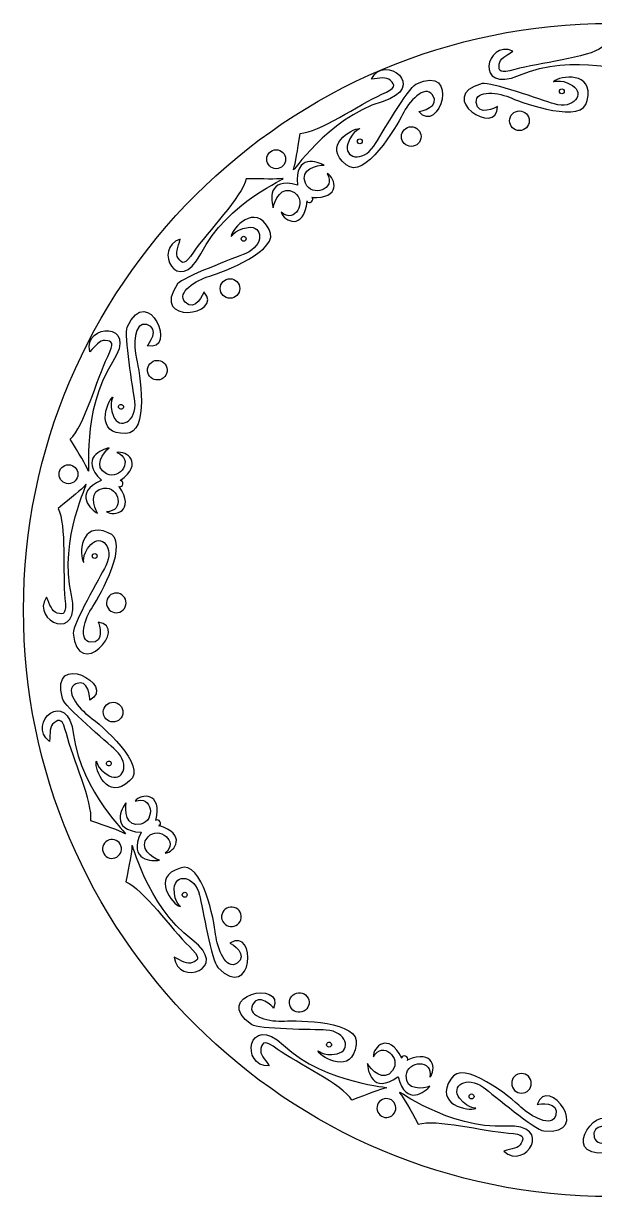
# Model space of a CAD drawing. Header units: centimetres. Extents: x -10.9 to 10.9, y -10.9 to 10.9.
# Drawn here: x -10.87 to -0.3, y -10.87 to 10.87 of the extents above; entities that cross this region are included whole.
import ezdxf

# ---------------------------------------------------------------- set-up
doc = ezdxf.new("R2010")
doc.units = ezdxf.units.CM
doc.header["$MEASUREMENT"] = 0
doc.layers.add('Camada 1', color=7, linetype='Continuous')

msp = doc.modelspace()

# ---------------------------------------------------------------- linework, layer by layer
at = {"layer": 'Camada 1'}
for centre, major_axis in [((-0.00001, 0.00001), (0, 10.87398)), ((-0.90108, 9.61508), (0, 0.04551)), ((-1.68708, 9.07064), (0, 0.182)), ((-3.69161, 8.77632), (0, 0.182)), ((-4.64369, 8.68816), (0, 0.04551)), ((-6.19298, 8.35701), (0, 0.17513)), ((-6.79557, 6.88251), (0, 0.04551)), ((-7.04772, 5.96023), (0, 0.18198)), ((-10.04074, 2.51721), (0, 0.17513)), ((-9.55457, 1.00035), (0, 0.04551)), ((-7.88708, -5.27909), (0, 0.04551)), ((-2.57335, -9.01759), (0, 0.04551))]:
    msp.add_ellipse(centre, major_axis=major_axis, ratio=1, dxfattribs=at)
for points, knots in [([(0.37514, 10.00648), (0.46989, 9.94922), (-0.701, 10.33538), (-1.68858, 9.91417), (-1.68858, 9.91417), (-2.53107, 9.55484), (-2.30821, 10.58066), (-1.80748, 10.3628), (-1.80748, 10.3628), (-1.93385, 10.27324), (-2.05079, 10.22363), (-2.06193, 10.11637), (-2.06193, 10.11637), (-2.07558, 9.98564), (-2.05137, 9.94185), (-1.77488, 10.02035), (-1.77488, 10.02035), (-1.33242, 10.14592), (-0.41516, 10.22844), (-0.14997, 10.4377), (-0.14997, 10.4377), (0.09971, 10.22253), (0.26171, 10.07495), (0.37514, 10.00648)], [0, 0, 0, 0, 0.14285714, 0.14285714, 0.14285714, 0.14285714, 0.28571429, 0.28571429, 0.28571429, 0.28571429, 0.42857143, 0.42857143, 0.42857143, 0.42857143, 0.57142857, 0.57142857, 0.57142857, 0.57142857, 0.71428571, 0.71428571, 0.71428571, 0.71428571, 1, 1, 1, 1]), ([(-5.87289, 8.16765), (-5.90871, 8.0629), (-5.25996, 9.11137), (-4.23266, 9.42347), (-4.23266, 9.42347), (-3.35636, 9.68972), (-4.18641, 10.33234), (-4.42996, 9.84358), (-4.42996, 9.84358), (-4.27558, 9.8562), (-4.15413, 9.89332), (-4.07664, 9.81834), (-4.07664, 9.81834), (-3.98218, 9.72695), (-3.97255, 9.67787), (-4.23481, 9.56027), (-4.23481, 9.56027), (-4.65447, 9.37207), (-5.41014, 8.84566), (-5.7478, 8.8355), (-5.7478, 8.8355), (-5.80079, 8.5102), (-5.83005, 8.29298), (-5.87289, 8.16765)], [0, 0, 0, 0, 0.14285714, 0.14285714, 0.14285714, 0.14285714, 0.28571429, 0.28571429, 0.28571429, 0.28571429, 0.42857143, 0.42857143, 0.42857143, 0.42857143, 0.57142857, 0.57142857, 0.57142857, 0.57142857, 0.71428571, 0.71428571, 0.71428571, 0.71428571, 1, 1, 1, 1]), ([(-4.64983, 8.92539), (-4.79355, 8.93267), (-5.34994, 8.59657), (-4.89354, 8.25449), (-4.89354, 8.25449), (-4.56255, 7.95517), (-3.95734, 8.97008), (-3.85296, 9.18553), (-3.85296, 9.18553), (-3.74101, 9.41672), (-3.44095, 9.7537), (-3.29691, 9.54896), (-3.29691, 9.54896), (-3.14401, 9.3316), (-3.513, 9.24114), (-3.54938, 9.24292), (-3.54938, 9.24292), (-3.18129, 8.77773), (-2.75537, 10.14631), (-3.60579, 9.74692), (-3.60579, 9.74692), (-3.7457, 9.6812), (-4.25402, 8.80064), (-4.38382, 8.60209), (-4.38382, 8.60209), (-4.59131, 8.28462), (-4.95114, 8.37587), (-4.86452, 8.64479), (-4.86452, 8.64479), (-4.77802, 8.91369), (-4.60442, 8.92306), (-4.64983, 8.92539)], [0, 0, 0, 0, 0.11111111, 0.11111111, 0.11111111, 0.11111111, 0.22222222, 0.22222222, 0.22222222, 0.22222222, 0.33333333, 0.33333333, 0.33333333, 0.33333333, 0.44444444, 0.44444444, 0.44444444, 0.44444444, 0.55555556, 0.55555556, 0.55555556, 0.55555556, 0.66666667, 0.66666667, 0.66666667, 0.66666667, 0.77777778, 0.77777778, 0.77777778, 0.77777778, 1, 1, 1, 1]), ([(-1.04882, 9.80076), (-0.94346, 9.89871), (-0.30116, 9.99888), (-0.43086, 9.44349), (-0.43086, 9.44349), (-0.49203, 9.0014), (-1.60799, 9.38989), (-1.82648, 9.48783), (-1.82648, 9.48783), (-2.06085, 9.59295), (-2.50731, 9.65825), (-2.48603, 9.4088), (-2.48603, 9.4088), (-2.46349, 9.14403), (-2.1226, 9.31191), (-2.09593, 9.33665), (-2.09593, 9.33665), (-2.07886, 8.74369), (-3.28486, 9.51829), (-2.37673, 9.75898), (-2.37673, 9.75898), (-2.22724, 9.79856), (-1.27188, 9.45079), (-1.04476, 9.38208), (-1.04476, 9.38208), (-0.68175, 9.2723), (-0.46477, 9.57345), (-0.70398, 9.72382), (-0.70398, 9.72382), (-0.94315, 9.87421), (-1.08213, 9.76978), (-1.04882, 9.80076)], [0, 0, 0, 0, 0.11111111, 0.11111111, 0.11111111, 0.11111111, 0.22222222, 0.22222222, 0.22222222, 0.22222222, 0.33333333, 0.33333333, 0.33333333, 0.33333333, 0.44444444, 0.44444444, 0.44444444, 0.44444444, 0.55555556, 0.55555556, 0.55555556, 0.55555556, 0.66666667, 0.66666667, 0.66666667, 0.66666667, 0.77777778, 0.77777778, 0.77777778, 0.77777778, 1, 1, 1, 1]), ([(-5.52438, 7.65044), (-5.50893, 7.62409), (-5.51422, 7.58967), (-5.5384, 7.56937), (-5.5384, 7.56937), (-5.56539, 7.54675), (-5.60552, 7.55027), (-5.62815, 7.57723), (-5.62815, 7.57723), (-5.62815, 7.57723), (-5.61778, 7.57974), (-5.61778, 7.57974), (-5.61778, 7.57974), (-5.67721, 7.02777), (-6.04977, 7.20247), (-6.10178, 7.37403), (-6.10178, 7.37403), (-5.8364, 7.14847), (-5.61778, 7.57974), (-5.85484, 7.73759), (-5.85484, 7.73759), (-6.09193, 7.89547), (-6.23177, 7.58276), (-6.24746, 7.45628), (-6.24746, 7.45628), (-6.28818, 7.57132), (-6.36748, 8.03971), (-5.80082, 7.8776), (-5.80082, 7.8776), (-5.80082, 7.8776), (-5.79643, 7.88128), (-5.79643, 7.88128), (-5.79643, 7.88128), (-5.85768, 8.46749), (-5.41016, 8.30811), (-5.30391, 8.24802), (-5.30391, 8.24802), (-5.4312, 8.2545), (-5.76341, 8.17113), (-5.64911, 7.9102), (-5.64911, 7.9102), (-5.53492, 7.64929), (-5.07213, 7.78971), (-5.24819, 8.09028), (-5.24819, 8.09028), (-5.0883, 8.00926), (-4.98093, 7.61205), (-5.53489, 7.6493), (-5.53489, 7.6493), (-5.53489, 7.6493), (-5.52438, 7.65044), (-5.52438, 7.65044)], [0, 0, 0, 0, 0.07142857, 0.07142857, 0.07142857, 0.07142857, 0.14285714, 0.14285714, 0.14285714, 0.14285714, 0.21428571, 0.21428571, 0.21428571, 0.21428571, 0.28571429, 0.28571429, 0.28571429, 0.28571429, 0.35714286, 0.35714286, 0.35714286, 0.35714286, 0.42857143, 0.42857143, 0.42857143, 0.42857143, 0.5, 0.5, 0.5, 0.5, 0.57142857, 0.57142857, 0.57142857, 0.57142857, 0.64285714, 0.64285714, 0.64285714, 0.64285714, 0.71428571, 0.71428571, 0.71428571, 0.71428571, 0.78571429, 0.78571429, 0.78571429, 0.78571429, 0.85714286, 0.85714286, 0.85714286, 0.85714286, 1, 1, 1, 1]), ([(-6.0695, 8.00268), (-5.96015, 8.01972), (-7.10532, 7.56292), (-7.59109, 6.60542), (-7.59109, 6.60542), (-8.00553, 5.78857), (-8.49419, 6.71766), (-7.97056, 6.87262), (-7.97056, 6.87262), (-8.00977, 6.72279), (-8.06748, 6.6096), (-8.00707, 6.52033), (-8.00707, 6.52033), (-7.93349, 6.4114), (-7.88676, 6.39341), (-7.72542, 6.63127), (-7.72542, 6.63127), (-7.46721, 7.01182), (-6.81756, 7.66468), (-6.74892, 7.99546), (-6.74892, 7.99546), (-6.41941, 7.99114), (-6.20042, 7.9822), (-6.0695, 8.00268)], [0, 0, 0, 0, 0.14285714, 0.14285714, 0.14285714, 0.14285714, 0.28571429, 0.28571429, 0.28571429, 0.28571429, 0.42857143, 0.42857143, 0.42857143, 0.42857143, 0.57142857, 0.57142857, 0.57142857, 0.57142857, 0.71428571, 0.71428571, 0.71428571, 0.71428571, 1, 1, 1, 1]), ([(-7.02811, 6.92977), (-7.01036, 7.07254), (-6.58271, 7.56212), (-6.32506, 7.05328), (-6.32506, 7.05328), (-6.08776, 6.67532), (-7.19239, 6.25553), (-7.42268, 6.19016), (-7.42268, 6.19016), (-7.66977, 6.12007), (-8.05379, 5.88308), (-7.87713, 5.70568), (-7.87713, 5.70568), (-7.68967, 5.51732), (-7.53648, 5.86507), (-7.5319, 5.90115), (-7.5319, 5.90115), (-7.1377, 5.45789), (-8.55944, 5.27607), (-8.01847, 6.04418), (-8.01847, 6.04418), (-7.92941, 6.17062), (-6.97403, 6.51826), (-6.7559, 6.61166), (-6.7559, 6.61166), (-6.40723, 6.76089), (-6.43456, 7.13106), (-6.71449, 7.09251), (-6.71449, 7.09251), (-6.99438, 7.05394), (-7.03367, 6.88466), (-7.02811, 6.92977)], [0, 0, 0, 0, 0.11111111, 0.11111111, 0.11111111, 0.11111111, 0.22222222, 0.22222222, 0.22222222, 0.22222222, 0.33333333, 0.33333333, 0.33333333, 0.33333333, 0.44444444, 0.44444444, 0.44444444, 0.44444444, 0.55555556, 0.55555556, 0.55555556, 0.55555556, 0.66666667, 0.66666667, 0.66666667, 0.66666667, 0.77777778, 0.77777778, 0.77777778, 0.77777778, 1, 1, 1, 1]), ([(-9.22392, 3.9445), (-9.33872, 3.85769), (-9.54893, 3.24261), (-8.97939, 3.27391), (-8.97939, 3.27391), (-8.53341, 3.25737), (-8.72216, 4.42384), (-8.78071, 4.65596), (-8.78071, 4.65596), (-8.84355, 4.90507), (-8.83032, 5.35602), (-8.58836, 5.29181), (-8.58836, 5.29181), (-8.3315, 5.22357), (-8.55603, 4.91705), (-8.58505, 4.89507), (-8.58505, 4.89507), (-8.00408, 4.77529), (-8.55748, 6.09744), (-8.95219, 5.24485), (-8.95219, 5.24485), (-9.01717, 5.10462), (-8.84054, 4.10328), (-8.81233, 3.86777), (-8.81233, 3.86777), (-8.76724, 3.49121), (-9.10157, 3.32982), (-9.20804, 3.59154), (-9.20804, 3.59154), (-9.31459, 3.85317), (-9.18764, 3.97194), (-9.22392, 3.9445)], [0, 0, 0, 0, 0.11111111, 0.11111111, 0.11111111, 0.11111111, 0.22222222, 0.22222222, 0.22222222, 0.22222222, 0.33333333, 0.33333333, 0.33333333, 0.33333333, 0.44444444, 0.44444444, 0.44444444, 0.44444444, 0.55555556, 0.55555556, 0.55555556, 0.55555556, 0.66666667, 0.66666667, 0.66666667, 0.66666667, 0.77777778, 0.77777778, 0.77777778, 0.77777778, 1, 1, 1, 1]), ([(-9.67379, 2.57788), (-9.63392, 2.47464), (-9.81087, 3.69479), (-9.22453, 4.59422), (-9.22453, 4.59422), (-8.72441, 5.36146), (-9.77333, 5.32018), (-9.64569, 4.78924), (-9.64569, 4.78924), (-9.53554, 4.89814), (-9.46638, 5.00461), (-9.3588, 4.99702), (-9.3588, 4.99702), (-9.22773, 4.98771), (-9.18881, 4.9563), (-9.31409, 4.69764), (-9.31409, 4.69764), (-9.51459, 4.28373), (-9.7551, 3.39473), (-10.00727, 3.16991), (-10.00727, 3.16991), (-9.83878, 2.88664), (-9.72155, 2.70146), (-9.67379, 2.57788)], [0, 0, 0, 0, 0.14285714, 0.14285714, 0.14285714, 0.14285714, 0.28571429, 0.28571429, 0.28571429, 0.28571429, 0.42857143, 0.42857143, 0.42857143, 0.42857143, 0.57142857, 0.57142857, 0.57142857, 0.57142857, 0.71428571, 0.71428571, 0.71428571, 0.71428571, 1, 1, 1, 1]), ([(-8.50383, 4.59143), (-8.58408, 4.53087), (-8.59993, 4.41667), (-8.53931, 4.33648), (-8.53931, 4.33648), (-8.47867, 4.25628), (-8.36458, 4.24046), (-8.28436, 4.30108), (-8.28436, 4.30108), (-8.20416, 4.3617), (-8.18829, 4.47584), (-8.24888, 4.55603), (-8.24888, 4.55603), (-8.30952, 4.63623), (-8.42363, 4.65208), (-8.50383, 4.59143)], [0, 0, 0, 0, 0.2, 0.2, 0.2, 0.2, 0.4, 0.4, 0.4, 0.4, 0.6, 0.6, 0.6, 0.6, 1, 1, 1, 1]), ([(-9.09422, 3.80305), (-9.1143, 3.78792), (-9.11824, 3.75931), (-9.10306, 3.73934), (-9.10306, 3.73934), (-9.08793, 3.71921), (-9.05932, 3.71532), (-9.03935, 3.73045), (-9.03935, 3.73045), (-9.01927, 3.74558), (-9.01527, 3.77413), (-9.03046, 3.79421), (-9.03046, 3.79421), (-9.04559, 3.81427), (-9.07414, 3.81824), (-9.09422, 3.80305)], [0, 0, 0, 0, 0.2, 0.2, 0.2, 0.2, 0.4, 0.4, 0.4, 0.4, 0.6, 0.6, 0.6, 0.6, 1, 1, 1, 1]), ([(-9.07438, 2.40568), (-9.04559, 2.39544), (-9.02752, 2.36562), (-9.03297, 2.33456), (-9.03297, 2.33456), (-9.03908, 2.29987), (-9.07213, 2.27675), (-9.10679, 2.28291), (-9.10679, 2.28291), (-9.10679, 2.28291), (-9.10047, 2.29148), (-9.10047, 2.29148), (-9.10047, 2.29148), (-8.79122, 1.83047), (-9.18887, 1.7248), (-9.33904, 1.8228), (-9.33904, 1.8228), (-8.99074, 1.82058), (-9.10047, 2.29148), (-9.38357, 2.26005), (-9.38357, 2.26005), (-9.6667, 2.22856), (-9.5728, 1.89913), (-9.50351, 1.79216), (-9.50351, 1.79216), (-9.60863, 1.8541), (-9.97047, 2.16197), (-9.43215, 2.40202), (-9.43215, 2.40202), (-9.43215, 2.40202), (-9.43117, 2.40766), (-9.43117, 2.40766), (-9.43117, 2.40766), (-9.85485, 2.81731), (-9.40966, 2.98292), (-9.28956, 3.00517), (-9.28956, 3.00517), (-9.39124, 2.92833), (-9.59216, 2.65092), (-9.33689, 2.5245), (-9.33689, 2.5245), (-9.0817, 2.398), (-8.81743, 2.80305), (-9.14552, 2.92011), (-9.14552, 2.92011), (-8.97095, 2.96088), (-8.63339, 2.72556), (-9.0817, 2.39801), (-9.0817, 2.39801), (-9.0817, 2.39801), (-9.07438, 2.40568), (-9.07438, 2.40568)], [0, 0, 0, 0, 0.07142857, 0.07142857, 0.07142857, 0.07142857, 0.14285714, 0.14285714, 0.14285714, 0.14285714, 0.21428571, 0.21428571, 0.21428571, 0.21428571, 0.28571429, 0.28571429, 0.28571429, 0.28571429, 0.35714286, 0.35714286, 0.35714286, 0.35714286, 0.42857143, 0.42857143, 0.42857143, 0.42857143, 0.5, 0.5, 0.5, 0.5, 0.57142857, 0.57142857, 0.57142857, 0.57142857, 0.64285714, 0.64285714, 0.64285714, 0.64285714, 0.71428571, 0.71428571, 0.71428571, 0.71428571, 0.78571429, 0.78571429, 0.78571429, 0.78571429, 0.85714286, 0.85714286, 0.85714286, 0.85714286, 1, 1, 1, 1]), ([(-9.71837, 2.32515), (-9.64558, 2.40852), (-10.22923, 1.32248), (-9.98586, 0.27677), (-9.98586, 0.27677), (-9.77827, -0.61543), (-10.74984, -0.21776), (-10.4483, 0.23756), (-10.4483, 0.23756), (-10.38202, 0.09757), (-10.35347, -0.02626), (-10.24981, -0.05586), (-10.24981, -0.05586), (-10.12342, -0.092), (-10.07608, -0.0757), (-10.10537, 0.21018), (-10.10537, 0.21018), (-10.1522, 0.66772), (-10.07423, 1.5854), (-10.2342, 1.88293), (-10.2342, 1.88293), (-9.97901, 2.09136), (-9.80552, 2.22527), (-9.71837, 2.32515)], [0, 0, 0, 0, 0.14285714, 0.14285714, 0.14285714, 0.14285714, 0.28571429, 0.28571429, 0.28571429, 0.28571429, 0.42857143, 0.42857143, 0.42857143, 0.42857143, 0.57142857, 0.57142857, 0.57142857, 0.57142857, 0.71428571, 0.71428571, 0.71428571, 0.71428571, 1, 1, 1, 1]), ([(-9.76303, 0.88708), (-9.84124, 1.00784), (-9.82833, 1.65776), (-9.30387, 1.4336), (-9.30387, 1.4336), (-8.87916, 1.29663), (-9.45548, 0.26501), (-9.58988, 0.06689), (-9.58988, 0.06689), (-9.73408, -0.14565), (-9.87595, -0.57398), (-9.62658, -0.59631), (-9.62658, -0.59631), (-9.36189, -0.62015), (-9.46809, -0.25529), (-9.48778, -0.22473), (-9.48778, -0.22473), (-8.90088, -0.3109), (-9.87309, -1.36408), (-9.95247, -0.4279), (-9.95247, -0.4279), (-9.96551, -0.27383), (-9.45709, 0.60662), (-9.35001, 0.81837), (-9.35001, 0.81837), (-9.17885, 1.15683), (-9.43775, 1.42284), (-9.6274, 1.21334), (-9.6274, 1.21334), (-9.81706, 1.0039), (-9.73835, 0.84888), (-9.76303, 0.88708)], [0, 0, 0, 0, 0.11111111, 0.11111111, 0.11111111, 0.11111111, 0.22222222, 0.22222222, 0.22222222, 0.22222222, 0.33333333, 0.33333333, 0.33333333, 0.33333333, 0.44444444, 0.44444444, 0.44444444, 0.44444444, 0.55555556, 0.55555556, 0.55555556, 0.55555556, 0.66666667, 0.66666667, 0.66666667, 0.66666667, 0.77777778, 0.77777778, 0.77777778, 0.77777778, 1, 1, 1, 1]), ([(-9.30766, 0.0329), (-9.3623, 0.1172), (-9.33817, 0.22991), (-9.25376, 0.28449), (-9.25376, 0.28449), (-9.16933, 0.33918), (-9.0567, 0.31505), (-9.00206, 0.23065), (-9.00206, 0.23065), (-8.94748, 0.14625), (-8.9715, 0.03354), (-9.05596, -0.02113), (-9.05596, -0.02113), (-9.14039, -0.07574), (-9.25305, -0.05153), (-9.30766, 0.0329)], [0, 0, 0, 0, 0.2, 0.2, 0.2, 0.2, 0.4, 0.4, 0.4, 0.4, 0.6, 0.6, 0.6, 0.6, 1, 1, 1, 1]), ([(-9.52626, -2.81126), (-9.55841, -2.95154), (-9.32407, -3.55786), (-8.90793, -3.16776), (-8.90793, -3.16776), (-8.55564, -2.89373), (-9.45003, -2.12149), (-9.64411, -1.98129), (-9.64411, -1.98129), (-9.85236, -1.83085), (-10.13208, -1.47689), (-9.90544, -1.37061), (-9.90544, -1.37061), (-9.66483, -1.25779), (-9.63982, -1.63691), (-9.64792, -1.67242), (-9.64792, -1.67242), (-9.12587, -1.39074), (-10.39965, -0.73355), (-10.15399, -1.64046), (-10.15399, -1.64046), (-10.11361, -1.78961), (-9.33468, -2.44315), (-9.16167, -2.60542), (-9.16167, -2.60542), (-8.8851, -2.86495), (-9.03745, -3.20346), (-9.28724, -3.07143), (-9.28724, -3.07143), (-9.537, -2.93953), (-9.5161, -2.76695), (-9.52626, -2.81126)], [0, 0, 0, 0, 0.11111111, 0.11111111, 0.11111111, 0.11111111, 0.22222222, 0.22222222, 0.22222222, 0.22222222, 0.33333333, 0.33333333, 0.33333333, 0.33333333, 0.44444444, 0.44444444, 0.44444444, 0.44444444, 0.55555556, 0.55555556, 0.55555556, 0.55555556, 0.66666667, 0.66666667, 0.66666667, 0.66666667, 0.77777778, 0.77777778, 0.77777778, 0.77777778, 1, 1, 1, 1]), ([(-8.99246, -4.1473), (-8.89554, -4.20077), (-9.81539, -3.37974), (-9.94438, -2.31392), (-9.94438, -2.31392), (-10.05442, -1.40468), (-10.83145, -2.11056), (-10.39237, -2.43521), (-10.39237, -2.43521), (-10.37798, -2.28106), (-10.39345, -2.15502), (-10.30612, -2.09167), (-10.30612, -2.09167), (-10.19973, -2.01454), (-10.14975, -2.01362), (-10.07942, -2.29222), (-10.07942, -2.29222), (-9.967, -2.73823), (-9.57981, -3.57381), (-9.62844, -3.90808), (-9.62844, -3.90808), (-9.31726, -4.01684), (-9.10843, -4.08333), (-8.99246, -4.1473)], [0, 0, 0, 0, 0.14285714, 0.14285714, 0.14285714, 0.14285714, 0.28571429, 0.28571429, 0.28571429, 0.28571429, 0.42857143, 0.42857143, 0.42857143, 0.42857143, 0.57142857, 0.57142857, 0.57142857, 0.57142857, 0.71428571, 0.71428571, 0.71428571, 0.71428571, 1, 1, 1, 1]), ([(-9.39047, -1.85276), (-9.41301, -1.95076), (-9.35173, -2.04847), (-9.25376, -2.07091), (-9.25376, -2.07091), (-9.15576, -2.09337), (-9.05815, -2.03217), (-9.03569, -1.93417), (-9.03569, -1.93417), (-9.0132, -1.83617), (-9.0744, -1.73854), (-9.1724, -1.71602), (-9.1724, -1.71602), (-9.2704, -1.69356), (-9.36804, -1.75478), (-9.39047, -1.85276)], [0, 0, 0, 0, 0.2, 0.2, 0.2, 0.2, 0.4, 0.4, 0.4, 0.4, 0.6, 0.6, 0.6, 0.6, 1, 1, 1, 1]), ([(-9.336, -2.83624), (-9.34164, -2.86074), (-9.32626, -2.88516), (-9.30182, -2.89074), (-9.30182, -2.89074), (-9.27727, -2.89643), (-9.25287, -2.88106), (-9.24726, -2.85656), (-9.24726, -2.85656), (-9.24162, -2.83206), (-9.25692, -2.80764), (-9.28144, -2.80206), (-9.28144, -2.80206), (-9.30594, -2.79637), (-9.33036, -2.81163), (-9.336, -2.83624)], [0, 0, 0, 0, 0.2, 0.2, 0.2, 0.2, 0.4, 0.4, 0.4, 0.4, 0.6, 0.6, 0.6, 0.6, 1, 1, 1, 1]), ([(-8.42255, -3.89386), (-8.39395, -3.88325), (-8.36093, -3.89442), (-8.34516, -3.9218), (-8.34516, -3.9218), (-8.32751, -3.95225), (-8.33799, -3.9912), (-8.3685, -4.00882), (-8.3685, -4.00882), (-8.3685, -4.00882), (-8.36914, -3.99821), (-8.36914, -3.99821), (-8.36914, -3.99821), (-7.83595, -4.15254), (-8.07265, -4.48912), (-8.25066, -4.51052), (-8.25066, -4.51052), (-7.98237, -4.28838), (-8.36914, -3.99821), (-8.56578, -4.20416), (-8.56578, -4.20416), (-8.76247, -4.4103), (-8.47878, -4.60228), (-8.35694, -4.63972), (-8.35694, -4.63972), (-8.47725, -4.65985), (-8.95236, -4.6566), (-8.69428, -4.12664), (-8.69428, -4.12664), (-8.69428, -4.12664), (-8.69711, -4.12169), (-8.69711, -4.12169), (-8.69711, -4.12169), (-9.28501, -4.08026), (-9.05043, -3.66722), (-8.97273, -3.57294), (-8.97273, -3.57294), (-9.00123, -3.69719), (-8.97683, -4.03887), (-8.70002, -3.97161), (-8.70002, -3.97161), (-8.42321, -3.90446), (-8.48113, -3.42424), (-8.80771, -3.54552), (-8.80771, -3.54552), (-8.70018, -3.40206), (-8.29029, -3.36526), (-8.42322, -3.90443), (-8.42322, -3.90443), (-8.42322, -3.90443), (-8.42255, -3.89386), (-8.42255, -3.89386)], [0, 0, 0, 0, 0.07142857, 0.07142857, 0.07142857, 0.07142857, 0.14285714, 0.14285714, 0.14285714, 0.14285714, 0.21428571, 0.21428571, 0.21428571, 0.21428571, 0.28571429, 0.28571429, 0.28571429, 0.28571429, 0.35714286, 0.35714286, 0.35714286, 0.35714286, 0.42857143, 0.42857143, 0.42857143, 0.42857143, 0.5, 0.5, 0.5, 0.5, 0.57142857, 0.57142857, 0.57142857, 0.57142857, 0.64285714, 0.64285714, 0.64285714, 0.64285714, 0.71428571, 0.71428571, 0.71428571, 0.71428571, 0.78571429, 0.78571429, 0.78571429, 0.78571429, 0.85714286, 0.85714286, 0.85714286, 0.85714286, 1, 1, 1, 1]), ([(-9.14695, -4.58133), (-9.23077, -4.62967), (-9.33785, -4.60096), (-9.38624, -4.51722), (-9.38624, -4.51722), (-9.43458, -4.43348), (-9.4059, -4.32635), (-9.3221, -4.27801), (-9.3221, -4.27801), (-9.23836, -4.22959), (-9.13123, -4.25838), (-9.08284, -4.34201), (-9.08284, -4.34201), (-9.0345, -4.42586), (-9.06321, -4.53299), (-9.14695, -4.58133)], [0, 0, 0, 0, 0.2, 0.2, 0.2, 0.2, 0.4, 0.4, 0.4, 0.4, 0.6, 0.6, 0.6, 0.6, 1, 1, 1, 1]), ([(-8.86414, -4.36958), (-8.86194, -4.2589), (-8.61096, -5.46604), (-7.75233, -6.11067), (-7.75233, -6.11067), (-7.01986, -6.66071), (-8.01967, -6.98059), (-8.08139, -6.43799), (-8.08139, -6.43799), (-7.94063, -6.50263), (-7.83919, -6.57912), (-7.74074, -6.53515), (-7.74074, -6.53515), (-7.62067, -6.48162), (-7.59485, -6.43868), (-7.80109, -6.23847), (-7.80109, -6.23847), (-8.13103, -5.91814), (-8.6612, -5.16503), (-8.97497, -5.03991), (-8.97497, -5.03991), (-8.91351, -4.71618), (-8.8667, -4.50206), (-8.86414, -4.36958)], [0, 0, 0, 0, 0.14285714, 0.14285714, 0.14285714, 0.14285714, 0.28571429, 0.28571429, 0.28571429, 0.28571429, 0.42857143, 0.42857143, 0.42857143, 0.42857143, 0.57142857, 0.57142857, 0.57142857, 0.57142857, 0.71428571, 0.71428571, 0.71428571, 0.71428571, 1, 1, 1, 1]), ([(-7.97395, -5.49985), (-8.11148, -5.45765), (-8.51939, -4.95147), (-7.97353, -4.78611), (-7.97353, -4.78611), (-7.56012, -4.61799), (-7.33853, -5.77875), (-7.31416, -6.01693), (-7.31416, -6.01693), (-7.28799, -6.27244), (-7.12133, -6.69172), (-6.91594, -6.54856), (-6.91594, -6.54856), (-6.69784, -6.39672), (-7.01376, -6.18545), (-7.04844, -6.17473), (-7.04844, -6.17473), (-6.54348, -5.86342), (-6.6113, -7.29516), (-7.27381, -6.62902), (-7.27381, -6.62902), (-7.38284, -6.51938), (-7.55932, -5.51814), (-7.61338, -5.28711), (-7.61338, -5.28711), (-7.69982, -4.91778), (-8.06918, -4.8805), (-8.07979, -5.16286), (-8.07979, -5.16286), (-8.09042, -5.44519), (-7.9305, -5.51327), (-7.97395, -5.49985)], [0, 0, 0, 0, 0.11111111, 0.11111111, 0.11111111, 0.11111111, 0.22222222, 0.22222222, 0.22222222, 0.22222222, 0.33333333, 0.33333333, 0.33333333, 0.33333333, 0.44444444, 0.44444444, 0.44444444, 0.44444444, 0.55555556, 0.55555556, 0.55555556, 0.55555556, 0.66666667, 0.66666667, 0.66666667, 0.66666667, 0.77777778, 0.77777778, 0.77777778, 0.77777778, 1, 1, 1, 1]), ([(-7.07608, -5.86157), (-7.17212, -5.83204), (-7.2261, -5.73023), (-7.19652, -5.63419), (-7.19652, -5.63419), (-7.16699, -5.53793), (-7.06523, -5.48412), (-6.96908, -5.51365), (-6.96908, -5.51365), (-6.87304, -5.54315), (-6.81901, -5.64499), (-6.84854, -5.74111), (-6.84854, -5.74111), (-6.87812, -5.83717), (-6.97999, -5.89112), (-7.07608, -5.86157)], [0, 0, 0, 0, 0.2, 0.2, 0.2, 0.2, 0.4, 0.4, 0.4, 0.4, 0.6, 0.6, 0.6, 0.6, 1, 1, 1, 1]), ([(-5.41535, -8.18082), (-5.34976, -8.3089), (-4.78054, -8.62273), (-4.71254, -8.05639), (-4.71254, -8.05639), (-4.61882, -7.62007), (-5.8003, -7.6034), (-6.03911, -7.62073), (-6.03911, -7.62073), (-6.29531, -7.63936), (-6.73716, -7.54797), (-6.63186, -7.32088), (-6.63186, -7.32088), (-6.52002, -7.07982), (-6.25721, -7.35422), (-6.24057, -7.38652), (-6.24057, -7.38652), (-6.02173, -6.83518), (-7.4199, -7.15059), (-6.6488, -7.6874), (-6.6488, -7.6874), (-6.52199, -7.77572), (-5.50524, -7.77561), (-5.26836, -7.78874), (-5.26836, -7.78874), (-4.88969, -7.8098), (-4.7888, -8.16704), (-5.065, -8.22647), (-5.065, -8.22647), (-5.3411, -8.286), (-5.43606, -8.14029), (-5.41535, -8.18082)], [0, 0, 0, 0, 0.11111111, 0.11111111, 0.11111111, 0.11111111, 0.22222222, 0.22222222, 0.22222222, 0.22222222, 0.33333333, 0.33333333, 0.33333333, 0.33333333, 0.44444444, 0.44444444, 0.44444444, 0.44444444, 0.55555556, 0.55555556, 0.55555556, 0.55555556, 0.66666667, 0.66666667, 0.66666667, 0.66666667, 0.77777778, 0.77777778, 0.77777778, 0.77777778, 1, 1, 1, 1]), ([(-5.92742, -7.35924), (-5.88173, -7.44885), (-5.77195, -7.48426), (-5.6825, -7.43851), (-5.6825, -7.43851), (-5.59302, -7.39268), (-5.55759, -7.28304), (-5.60336, -7.19361), (-5.60336, -7.19361), (-5.64911, -7.1041), (-5.75872, -7.06859), (-5.84828, -7.11434), (-5.84828, -7.11434), (-5.93777, -7.16009), (-5.97322, -7.26973), (-5.92742, -7.35924)], [0, 0, 0, 0, 0.2, 0.2, 0.2, 0.2, 0.4, 0.4, 0.4, 0.4, 0.6, 0.6, 0.6, 0.6, 1, 1, 1, 1]), ([(-4.1476, -8.86112), (-4.03899, -8.83977), (-5.27136, -8.80214), (-6.05527, -8.06859), (-6.05527, -8.06859), (-6.72403, -7.44282), (-6.86556, -8.48301), (-6.32051, -8.44948), (-6.32051, -8.44948), (-6.40859, -8.32214), (-6.50146, -8.23551), (-6.47524, -8.13079), (-6.47524, -8.13079), (-6.44333, -8.00339), (-6.40565, -7.97048), (-6.17269, -8.13873), (-6.17269, -8.13873), (-5.79989, -8.40813), (-4.96619, -8.79934), (-4.78858, -9.08671), (-4.78858, -9.08671), (-4.48036, -8.97), (-4.27759, -8.8866), (-4.1476, -8.86112)], [0, 0, 0, 0, 0.14285714, 0.14285714, 0.14285714, 0.14285714, 0.28571429, 0.28571429, 0.28571429, 0.28571429, 0.42857143, 0.42857143, 0.42857143, 0.42857143, 0.57142857, 0.57142857, 0.57142857, 0.57142857, 0.71428571, 0.71428571, 0.71428571, 0.71428571, 1, 1, 1, 1]), ([(-3.87399, -8.30071), (-3.85891, -8.27417), (-3.82644, -8.2615), (-3.79673, -8.27232), (-3.79673, -8.27232), (-3.76363, -8.28433), (-3.74662, -8.32084), (-3.75868, -8.354), (-3.75868, -8.354), (-3.75868, -8.354), (-3.76598, -8.34627), (-3.76598, -8.34627), (-3.76598, -8.34627), (-3.2583, -8.1218), (-3.22335, -8.53174), (-3.34593, -8.66253), (-3.34593, -8.66253), (-3.28325, -8.31992), (-3.76598, -8.34627), (-3.78424, -8.63038), (-3.78424, -8.63038), (-3.80242, -8.91475), (-3.46171, -8.87946), (-3.34429, -8.8298), (-3.34429, -8.8298), (-3.42351, -8.92259), (-3.78956, -9.22551), (-3.93249, -8.65367), (-3.93249, -8.65367), (-3.93249, -8.65367), (-3.93786, -8.65171), (-3.93786, -8.65171), (-3.93786, -8.65171), (-4.41488, -8.99786), (-4.50066, -8.53064), (-4.50174, -8.4085), (-4.50174, -8.4085), (-4.44372, -8.52206), (-4.20538, -8.76807), (-4.03655, -8.53865), (-4.03655, -8.53865), (-3.86772, -8.30931), (-4.2207, -7.97863), (-4.39294, -8.28145), (-4.39294, -8.28145), (-4.40276, -8.10241), (-4.1124, -7.81086), (-3.86772, -8.30931), (-3.86772, -8.30931), (-3.86772, -8.30931), (-3.87399, -8.30071), (-3.87399, -8.30071)], [0, 0, 0, 0, 0.07142857, 0.07142857, 0.07142857, 0.07142857, 0.14285714, 0.14285714, 0.14285714, 0.14285714, 0.21428571, 0.21428571, 0.21428571, 0.21428571, 0.28571429, 0.28571429, 0.28571429, 0.28571429, 0.35714286, 0.35714286, 0.35714286, 0.35714286, 0.42857143, 0.42857143, 0.42857143, 0.42857143, 0.5, 0.5, 0.5, 0.5, 0.57142857, 0.57142857, 0.57142857, 0.57142857, 0.64285714, 0.64285714, 0.64285714, 0.64285714, 0.71428571, 0.71428571, 0.71428571, 0.71428571, 0.78571429, 0.78571429, 0.78571429, 0.78571429, 0.85714286, 0.85714286, 0.85714286, 0.85714286, 1, 1, 1, 1]), ([(-5.25353, -8.07761), (-5.24207, -8.09997), (-5.21464, -8.10883), (-5.19233, -8.09735), (-5.19233, -8.09735), (-5.16984, -8.08597), (-5.16103, -8.05851), (-5.17249, -8.03615), (-5.17249, -8.03615), (-5.18395, -8.01369), (-5.21133, -8.00482), (-5.23374, -8.01639), (-5.23374, -8.01639), (-5.25615, -8.02776), (-5.26504, -8.05517), (-5.25353, -8.07761)], [0, 0, 0, 0, 0.2, 0.2, 0.2, 0.2, 0.4, 0.4, 0.4, 0.4, 0.6, 0.6, 0.6, 0.6, 1, 1, 1, 1]), ([(-2.49802, -9.24257), (-2.63047, -9.29864), (-3.26833, -9.17306), (-2.95646, -8.69557), (-2.95646, -8.69557), (-2.74786, -8.301), (-1.83198, -9.04778), (-1.66024, -9.2146), (-1.66024, -9.2146), (-1.47593, -9.39346), (-1.07879, -9.60753), (-1.01344, -9.36589), (-1.01344, -9.36589), (-0.94396, -9.10935), (-1.32176, -9.15052), (-1.35526, -9.1647), (-1.35526, -9.1647), (-1.16854, -8.60161), (-0.30021, -9.74194), (-1.23588, -9.65757), (-1.23588, -9.65757), (-1.38987, -9.64368), (-2.16864, -8.99005), (-2.35859, -8.84789), (-2.35859, -8.84789), (-2.66223, -8.62051), (-2.96909, -8.82934), (-2.79573, -9.05244), (-2.79573, -9.05244), (-2.62238, -9.27554), (-2.45609, -9.22495), (-2.49802, -9.24257)], [0, 0, 0, 0, 0.11111111, 0.11111111, 0.11111111, 0.11111111, 0.22222222, 0.22222222, 0.22222222, 0.22222222, 0.33333333, 0.33333333, 0.33333333, 0.33333333, 0.44444444, 0.44444444, 0.44444444, 0.44444444, 0.55555556, 0.55555556, 0.55555556, 0.55555556, 0.66666667, 0.66666667, 0.66666667, 0.66666667, 0.77777778, 0.77777778, 0.77777778, 0.77777778, 1, 1, 1, 1]), ([(-1.5777, -8.94253), (-1.67025, -8.98166), (-1.77704, -8.93832), (-1.81612, -8.84575), (-1.81612, -8.84575), (-1.85533, -8.75307), (-1.81202, -8.64641), (-1.71939, -8.60728), (-1.71939, -8.60728), (-1.62684, -8.56815), (-1.52, -8.61135), (-1.48084, -8.70396), (-1.48084, -8.70396), (-1.44173, -8.79654), (-1.48509, -8.90337), (-1.5777, -8.94253)], [0, 0, 0, 0, 0.2, 0.2, 0.2, 0.2, 0.4, 0.4, 0.4, 0.4, 0.6, 0.6, 0.6, 0.6, 1, 1, 1, 1]), ([(-3.90645, -8.94894), (-3.9759, -8.86279), (-3.00774, -9.62617), (-1.93562, -9.56801), (-1.93562, -9.56801), (-1.02093, -9.51856), (-1.58121, -10.40629), (-1.97729, -10.03032), (-1.97729, -10.03032), (-1.82793, -9.98934), (-1.70106, -9.98272), (-1.65386, -9.88575), (-1.65386, -9.88575), (-1.59634, -9.76753), (-1.60417, -9.71808), (-1.89085, -9.69721), (-1.89085, -9.69721), (-2.34948, -9.66395), (-3.23972, -9.42781), (-3.56048, -9.53364), (-3.56048, -9.53364), (-3.72148, -9.24617), (-3.82327, -9.05204), (-3.90645, -8.94894)], [0, 0, 0, 0, 0.14285714, 0.14285714, 0.14285714, 0.14285714, 0.28571429, 0.28571429, 0.28571429, 0.28571429, 0.42857143, 0.42857143, 0.42857143, 0.42857143, 0.57142857, 0.57142857, 0.57142857, 0.57142857, 0.71428571, 0.71428571, 0.71428571, 0.71428571, 1, 1, 1, 1]), ([(1.18529, -9.65164), (1.31785, -9.70763), (1.95562, -9.58205), (1.64365, -9.10459), (1.64365, -9.10459), (1.435, -8.7101), (0.5192, -9.4568), (0.34743, -9.62352), (0.34743, -9.62352), (0.16315, -9.80246), (-0.23407, -10.01653), (-0.2994, -9.77478), (-0.2994, -9.77478), (-0.36867, -9.51827), (0.00905, -9.55951), (0.04255, -9.57359), (0.04255, -9.57359), (-0.14417, -9.01061), (-1.0125, -10.15094), (-0.07675, -10.06656), (-0.07675, -10.06656), (0.07718, -10.0527), (0.85593, -9.39904), (1.04588, -9.2568), (1.04588, -9.2568), (1.34949, -9.0296), (1.65641, -9.23836), (1.483, -9.46146), (1.483, -9.46146), (1.30978, -9.68456), (1.14336, -9.63397), (1.18529, -9.65164)], [0, 0, 0, 0, 0.11111111, 0.11111111, 0.11111111, 0.11111111, 0.22222222, 0.22222222, 0.22222222, 0.22222222, 0.33333333, 0.33333333, 0.33333333, 0.33333333, 0.44444444, 0.44444444, 0.44444444, 0.44444444, 0.55555556, 0.55555556, 0.55555556, 0.55555556, 0.66666667, 0.66666667, 0.66666667, 0.66666667, 0.77777778, 0.77777778, 0.77777778, 0.77777778, 1, 1, 1, 1]), ([(-3.98702, -9.29295), (-4.02012, -9.38389), (-4.12058, -9.43072), (-4.21152, -9.39765), (-4.21152, -9.39765), (-4.30238, -9.36458), (-4.34924, -9.26406), (-4.31614, -9.17318), (-4.31614, -9.17318), (-4.28315, -9.08224), (-4.18255, -9.03541), (-4.09175, -9.06838), (-4.09175, -9.06838), (-4.0008, -9.10152), (-3.95392, -9.20201), (-3.98702, -9.29295)], [0, 0, 0, 0, 0.2, 0.2, 0.2, 0.2, 0.4, 0.4, 0.4, 0.4, 0.6, 0.6, 0.6, 0.6, 1, 1, 1, 1])]:
    msp.add_open_spline(points, degree=3, knots=knots, dxfattribs=at)

doc.saveas('drawing.dxf')
